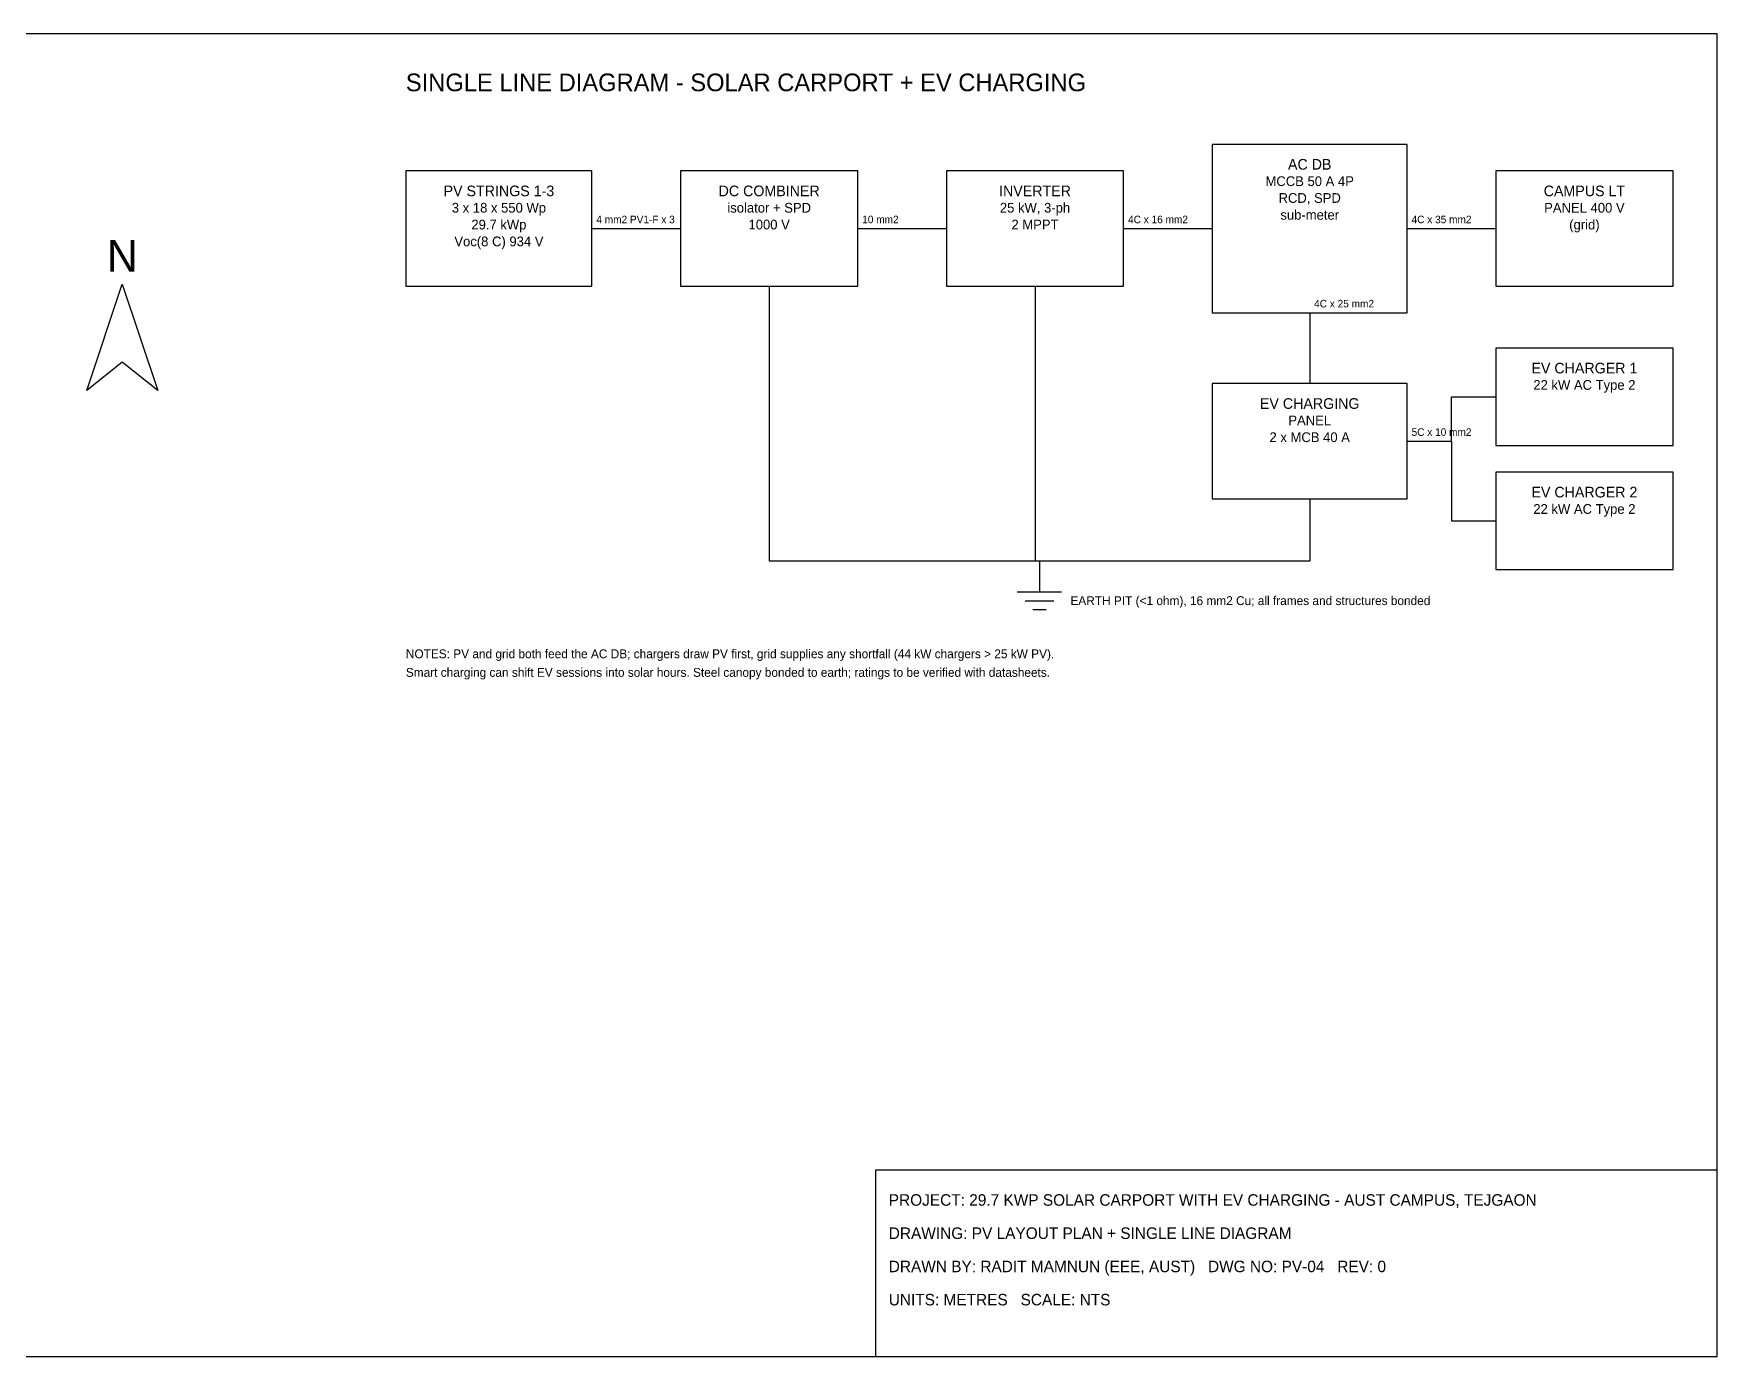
# Model space of a CAD drawing. Header units: metres. Extents: x -5.4 to 80.1, y -15 to 18.6.
# Drawn here: x 37.35 to 80.1, y -15.03 to 18.56 of the extents above; entities that cross this region are included whole.
import ezdxf
from ezdxf.enums import TextEntityAlignment as Align

# ---------------------------------------------------------------- set-up
doc = ezdxf.new("R2010")
doc.units = ezdxf.units.M
for name, color, linetype in [('SLD', 7, 'Continuous'), ('TEXT', 7, 'Continuous'), ('TITLE', 7, 'Continuous')]:
    doc.layers.add(name, color=color, linetype=linetype)

msp = doc.modelspace()

# ---------------------------------------------------------------- linework, layer by layer
at = {"layer": 'SLD'}
for points in [[(67.275, 11.475), (72.225, 11.475), (72.225, 15.75), (67.275, 15.75)], [(46.8, 12.15), (51.525, 12.15), (51.525, 15.075), (46.8, 15.075)], [(53.775, 12.15), (58.275, 12.15), (58.275, 15.075), (53.775, 15.075)], [(60.525, 12.15), (65.025, 12.15), (65.025, 15.075), (60.525, 15.075)], [(74.475, 12.15), (78.975, 12.15), (78.975, 15.075), (74.475, 15.075)], [(74.475, 8.1), (78.975, 8.1), (78.975, 10.575), (74.475, 10.575)], [(67.275, 6.75), (72.225, 6.75), (72.225, 9.675), (67.275, 9.675)], [(74.475, 4.95), (78.975, 4.95), (78.975, 7.425), (74.475, 7.425)]]:
    msp.add_lwpolyline(points, close=True, dxfattribs=at)
for points in [[(51.525, 13.613), (53.775, 13.613)], [(58.275, 13.613), (60.525, 13.613)], [(65.025, 13.613), (67.275, 13.613)], [(72.225, 13.613), (74.475, 13.613)], [(56.025, 12.15), (56.025, 5.175)], [(62.775, 12.15), (62.775, 5.175)], [(69.75, 11.475), (69.75, 9.675)], [(72.225, 8.213), (73.35, 8.213), (73.35, 9.338), (74.475, 9.338)], [(72.225, 8.213), (73.35, 8.213), (73.35, 6.188), (74.475, 6.188)], [(69.75, 6.75), (69.75, 5.175)], [(56.025, 5.175), (69.75, 5.175)], [(62.887, 5.175), (62.887, 4.388)], [(62.325, 4.388), (63.45, 4.388)], [(62.522, 4.162), (63.253, 4.162)], [(62.719, 3.938), (63.056, 3.938)]]:
    msp.add_lwpolyline(points, dxfattribs=at)
at = {"layer": 'TEXT'}
msp.add_lwpolyline([(38.7, 9.5), (39.6, 12.2), (40.5, 9.5), (39.6, 10.22)], close=True, dxfattribs=at)
at = {"layer": 'TITLE'}
for points in [[(-5.4, -15.03), (80.1, -15.03), (80.1, 18.562), (-5.4, 18.562)], [(58.725, -15.03), (80.1, -15.03), (80.1, -10.305), (58.725, -10.305)]]:
    msp.add_lwpolyline(points, close=True, dxfattribs=at)

# ---------------------------------------------------------------- texts
at = {"layer": 'SLD'}
for s, height, p in [('SINGLE LINE DIAGRAM - SOLAR CARPORT + EV CHARGING', 0.45, (46.8, 17.1)), ('4 mm2 PV1-F x 3', 0.19125, (51.638, 13.748)), ('10 mm2', 0.1913, (58.388, 13.748)), ('4C x 16 mm2', 0.19125, (65.138, 13.748)), ('4C x 35 mm2', 0.19125, (72.337, 13.748)), ('4C x 25 mm2', 0.19125, (69.862, 11.61)), ('5C x 10 mm2', 0.19125, (72.337, 8.348)), ('EARTH PIT (<1 ohm), 16 mm2 Cu; all frames and structures bonded', 0.225, (63.675, 4.05)), ('NOTES: PV and grid both feed the AC DB; chargers draw PV first, grid supplies any shortfall (44 kW chargers > 25 kW PV).', 0.225, (46.8, 2.7)), ('Smart charging can shift EV sessions into solar hours. Steel canopy bonded to earth; ratings to be verified with datasheets.', 0.225, (46.8, 2.228))]:
    msp.add_text(s, height=height, dxfattribs=at).set_placement(p)
for s, height, p in [('AC DB', 0.27, (69.75, 15.244)), ('PV STRINGS 1-3', 0.27, (49.163, 14.569)), ('DC COMBINER', 0.27, (56.025, 14.569)), ('INVERTER', 0.27, (62.775, 14.569)), ('MCCB 50 A 4P', 0.2475, (69.75, 14.816)), ('CAMPUS LT', 0.27, (76.725, 14.569)), ('3 x 18 x 550 Wp', 0.2475, (49.163, 14.141)), ('isolator + SPD', 0.2475, (56.025, 14.141)), ('25 kW, 3-ph', 0.2475, (62.775, 14.141)), ('RCD, SPD', 0.2475, (69.75, 14.389)), ('PANEL 400 V', 0.2475, (76.725, 14.141)), ('29.7 kWp', 0.2475, (49.163, 13.714)), ('1000 V', 0.2475, (56.025, 13.714)), ('2 MPPT', 0.2475, (62.775, 13.714)), ('sub-meter', 0.2475, (69.75, 13.961)), ('(grid)', 0.2475, (76.725, 13.714)), ('Voc(8 C) 934 V', 0.2475, (49.163, 13.286)), ('EV CHARGER 1', 0.27, (76.725, 10.069)), ('22 kW AC Type 2', 0.2475, (76.725, 9.641)), ('EV CHARGING', 0.27, (69.75, 9.169)), ('PANEL', 0.2475, (69.75, 8.741)), ('2 x MCB 40 A', 0.2475, (69.75, 8.314)), ('EV CHARGER 2', 0.27, (76.725, 6.919)), ('22 kW AC Type 2', 0.2475, (76.725, 6.491))]:
    msp.add_text(s, height=height, dxfattribs=at).set_placement(p, align=Align.MIDDLE_CENTER)
at = {"layer": 'TEXT'}
msp.add_text('N', height=0.81, dxfattribs=at).set_placement((39.6, 12.92), align=Align.MIDDLE_CENTER)
at = {"layer": 'TITLE'}
for s, p in [('PROJECT: 29.7 KWP SOLAR CARPORT WITH EV CHARGING - AUST CAMPUS, TEJGAON', (59.062, -11.205)), ('DRAWING: PV LAYOUT PLAN + SINGLE LINE DIAGRAM', (59.062, -12.049)), ('DRAWN BY: RADIT MAMNUN (EEE, AUST)   DWG NO: PV-04   REV: 0', (59.062, -12.893)), ('UNITS: METRES   SCALE: NTS', (59.062, -13.736))]:
    msp.add_text(s, height=0.2925, dxfattribs=at).set_placement(p)

doc.saveas('drawing.dxf')
